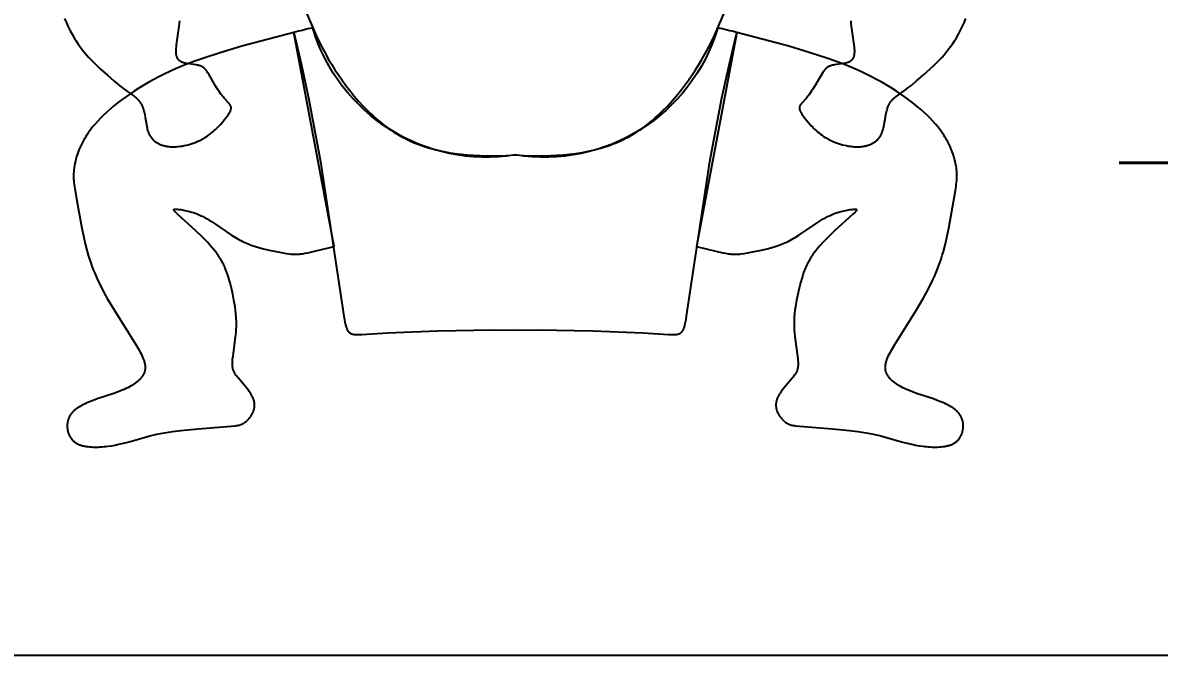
# Model space of a CAD drawing. Extents: x -38 to 99, y -101 to 35.
# Drawn here: x 48.32 to 54.05, y -101 to -97.81 of the extents above; entities that cross this region are included whole.
import ezdxf

# ---------------------------------------------------------------- set-up
doc = ezdxf.new("R2010")
doc.units = 0
doc.layers.add('DEFAULT', color=7, linetype='CONTINUOUS')
doc.layers.add('MASK', color=7, linetype='CONTINUOUS')
doc.styles.add('MTXPL_CONSOLAS', font='txt.shx', dxfattribs={"height": 0.2})

msp = doc.modelspace()

# ---------------------------------------------------------------- linework, layer by layer
at = {"layer": 'DEFAULT'}
msp.add_lwpolyline([(94, -97), (94, -100, 0.414214), (95, -101), (98, -101, 0.414214), (99, -100), (99, -62.5743, 0.414214), (98, -61.5743), (45.3, -61.5743, 0.414214), (44.3, -62.5743), (44.3, -66, 0.414214), (45.3, -67), (50, -67, -0.414214), (51, -68), (51, -73, -0.414214), (50, -74), (45.3, -74, 0.414214), (44.3, -75), (44.3, -100, 0.414214), (45.3, -101), (74, -101, 0.414214), (75, -100), (75, -97, -0.414214), (76, -96), (93, -96, -0.414214)], format="xyb", close=True, dxfattribs=at)
at = {"layer": 'MASK'}
for points in [[(49.678, -97.5904), (49.7972, -97.8691), (49.8162, -97.9083), (49.8372, -97.9486), (49.8606, -97.9903), (49.8761, -98.0163), (49.8926, -98.0427), (49.9101, -98.0693), (49.9286, -98.096), (49.948, -98.1227), (49.9684, -98.1492), (49.9896, -98.1755), (50.0118, -98.2013), (50.0348, -98.2265), (50.0586, -98.251), (50.0709, -98.2629), (50.0833, -98.2746), (50.096, -98.2861), (50.1088, -98.2973), (50.1219, -98.3082), (50.1351, -98.3188), (50.1486, -98.3291), (50.1622, -98.3391), (50.176, -98.3487), (50.19, -98.3579), (50.2042, -98.3668), (50.2186, -98.3753), (50.2332, -98.3833), (50.2479, -98.3909), (50.2628, -98.3982), (50.2778, -98.405), (50.2929, -98.4114), (50.3082, -98.4175), (50.3236, -98.4232), (50.3391, -98.4286), (50.3547, -98.4336), (50.3704, -98.4383), (50.3861, -98.4427), (50.4019, -98.4468), (50.4178, -98.4505), (50.4337, -98.454), (50.4655, -98.4601), (50.4974, -98.4651), (50.5292, -98.4691), (50.5609, -98.4722), (50.5923, -98.4745), (50.6234, -98.4761), (50.6541, -98.477), (50.7139, -98.4771), (50.7588, -98.4758), (50.7807, -98.4747), (50.8025, -98.4731), (50.8242, -98.4747), (50.8462, -98.4758), (50.8911, -98.4771), (50.9508, -98.477), (50.9815, -98.4761), (51.0126, -98.4745), (51.044, -98.4722), (51.0757, -98.4691), (51.1075, -98.4651), (51.1394, -98.4601), (51.1712, -98.454), (51.1871, -98.4505), (51.203, -98.4468), (51.2188, -98.4427), (51.2345, -98.4383), (51.2502, -98.4336), (51.2658, -98.4286), (51.2813, -98.4232), (51.2967, -98.4175), (51.312, -98.4114), (51.3272, -98.405), (51.3422, -98.3982), (51.3571, -98.3909), (51.3718, -98.3833), (51.3863, -98.3753), (51.4007, -98.3668), (51.4149, -98.3579), (51.4289, -98.3487), (51.4427, -98.3391), (51.4564, -98.3291), (51.4698, -98.3188), (51.4831, -98.3082), (51.4961, -98.2973), (51.509, -98.2861), (51.5216, -98.2746), (51.5341, -98.2629), (51.5463, -98.251), (51.5702, -98.2265), (51.5932, -98.2013), (51.6153, -98.1755), (51.6366, -98.1492), (51.6569, -98.1227), (51.6763, -98.096), (51.6948, -98.0693), (51.7123, -98.0427), (51.7288, -98.0163), (51.7444, -97.9903), (51.7678, -97.9486), (51.7888, -97.9083), (51.8077, -97.8691), (51.9269, -97.5904)], [(48.5281, -97.7841), (48.5372, -97.8056), (48.5466, -97.8261), (48.5562, -97.8455), (48.566, -97.8638), (48.5759, -97.8811), (48.586, -97.8975), (48.5963, -97.913), (48.6066, -97.9276), (48.6169, -97.9414), (48.6273, -97.9545), (48.6377, -97.9669), (48.6481, -97.9786), (48.6584, -97.9897), (48.6686, -98.0003), (48.6887, -98.02), (48.7081, -98.0381), (48.7442, -98.0708), (48.7769, -98.0991), (48.8066, -98.1233), (48.8204, -98.134), (48.8335, -98.1438), (48.8689, -98.169), (48.8792, -98.1768), (48.884, -98.1807), (48.8887, -98.1846), (48.8909, -98.1866), (48.8931, -98.1886), (48.8952, -98.1907), (48.8973, -98.1927), (48.8993, -98.1948), (48.9012, -98.197), (48.9031, -98.1992), (48.9049, -98.2014), (48.9067, -98.2037), (48.9084, -98.206), (48.91, -98.2083), (48.9116, -98.2108), (48.9131, -98.2133), (48.9146, -98.2158), (48.9159, -98.2184), (48.9173, -98.2211), (48.9185, -98.2238), (48.9197, -98.2266), (48.9209, -98.2294), (48.922, -98.2322), (48.9231, -98.2351), (48.9241, -98.238), (48.926, -98.244), (48.9277, -98.2501), (48.9293, -98.2562), (48.9307, -98.2625), (48.932, -98.2688), (48.9344, -98.2815), (48.9405, -98.3188), (48.9427, -98.3305), (48.9439, -98.3362), (48.9452, -98.3418), (48.9467, -98.3473), (48.9483, -98.3527), (48.9492, -98.3553), (48.9501, -98.3579), (48.951, -98.3605), (48.9521, -98.3631), (48.9531, -98.3656), (48.9543, -98.3681), (48.9555, -98.3706), (48.9567, -98.373), (48.958, -98.3754), (48.9594, -98.3778), (48.9609, -98.3801), (48.9624, -98.3824), (48.964, -98.3847), (48.9657, -98.3869), (48.9675, -98.3891), (48.9694, -98.3913), (48.9713, -98.3935), (48.9734, -98.3956), (48.9755, -98.3976), (48.9777, -98.3996), (48.98, -98.4016), (48.9824, -98.4036), (48.9849, -98.4054), (48.9874, -98.4073), (48.9901, -98.4091), (48.9928, -98.4108), (48.9956, -98.4125), (48.9985, -98.4141), (49.0015, -98.4157), (49.0045, -98.4172), (49.0077, -98.4187), (49.0109, -98.42), (49.0142, -98.4214), (49.0176, -98.4226), (49.0211, -98.4238), (49.0246, -98.4249), (49.0282, -98.426), (49.0319, -98.4269), (49.0357, -98.4278), (49.0396, -98.4286), (49.0435, -98.4293), (49.0475, -98.43), (49.0516, -98.4306), (49.0557, -98.431), (49.06, -98.4314), (49.0643, -98.4317), (49.0687, -98.4319), (49.0731, -98.432), (49.0776, -98.432), (49.0822, -98.432), (49.0869, -98.4318), (49.0916, -98.4315), (49.0964, -98.4312), (49.1012, -98.4307), (49.111, -98.4295), (49.1209, -98.428), (49.1309, -98.4261), (49.141, -98.4239), (49.1512, -98.4214), (49.1613, -98.4185), (49.1713, -98.4153), (49.1813, -98.4118), (49.1912, -98.408), (49.2009, -98.4039), (49.2104, -98.3996), (49.2197, -98.3949), (49.2242, -98.3925), (49.2287, -98.39), (49.2331, -98.3875), (49.2374, -98.3848), (49.2458, -98.3794), (49.2539, -98.3738), (49.2617, -98.368), (49.2693, -98.3621), (49.2765, -98.3561), (49.2834, -98.35), (49.2901, -98.3438), (49.2965, -98.3376), (49.3026, -98.3314), (49.3084, -98.3253), (49.314, -98.3192), (49.3244, -98.3074), (49.3337, -98.2961), (49.3421, -98.2857), (49.3494, -98.2761), (49.3527, -98.2716), (49.3556, -98.2672), (49.3583, -98.2631), (49.3595, -98.261), (49.3607, -98.259), (49.3617, -98.2571), (49.3627, -98.2552), (49.3636, -98.2533), (49.3645, -98.2515), (49.3652, -98.2496), (49.3659, -98.2479), (49.3662, -98.247), (49.3665, -98.2461), (49.3667, -98.2453), (49.367, -98.2444), (49.3672, -98.2436), (49.3674, -98.2427), (49.3676, -98.2419), (49.3677, -98.2411), (49.3679, -98.2403), (49.368, -98.2395), (49.3681, -98.2387), (49.3681, -98.2379), (49.3682, -98.2371), (49.3682, -98.2363), (49.3682, -98.2356), (49.3682, -98.2348), (49.3682, -98.234), (49.3681, -98.2333), (49.368, -98.2325), (49.3679, -98.2318), (49.3678, -98.2311), (49.3676, -98.2303), (49.3674, -98.2296), (49.3672, -98.2289), (49.367, -98.2282), (49.3667, -98.2274), (49.3665, -98.2267), (49.3662, -98.226), (49.3659, -98.2253), (49.3656, -98.2246), (49.3652, -98.2239), (49.3648, -98.2232), (49.3644, -98.2225), (49.364, -98.2218), (49.3636, -98.2211), (49.3632, -98.2204), (49.3622, -98.219), (49.3612, -98.2176), (49.3601, -98.2161), (49.3589, -98.2147), (49.3564, -98.2117), (49.3332, -98.1863), (49.3292, -98.1816), (49.3252, -98.1766), (49.3211, -98.1713), (49.317, -98.1656), (49.3085, -98.1535), (49.3, -98.1405), (49.2917, -98.1272), (49.2555, -98.0658), (49.2499, -98.0565), (49.2472, -98.0524), (49.2445, -98.0485), (49.2431, -98.0466), (49.2418, -98.0448), (49.2404, -98.0431), (49.239, -98.0415), (49.2377, -98.0399), (49.2362, -98.0384), (49.2348, -98.0369), (49.2333, -98.0355), (49.2318, -98.0342), (49.231, -98.0335), (49.2302, -98.0329), (49.2295, -98.0323), (49.2286, -98.0317), (49.2278, -98.0311), (49.227, -98.0305), (49.2262, -98.0299), (49.2253, -98.0294), (49.2244, -98.0288), (49.2236, -98.0283), (49.2227, -98.0278), (49.2217, -98.0273), (49.2208, -98.0268), (49.2199, -98.0264), (49.2189, -98.0259), (49.2179, -98.0254), (49.2159, -98.0246), (49.2138, -98.0238), (49.2116, -98.023), (49.2094, -98.0223), (49.207, -98.0216), (49.2046, -98.021), (49.2022, -98.0204), (49.197, -98.0193), (49.1916, -98.0183), (49.1804, -98.0166), (49.1571, -98.0135), (49.1457, -98.0117), (49.1402, -98.0106), (49.1349, -98.0094), (49.1323, -98.0088), (49.1298, -98.0081), (49.1274, -98.0074), (49.125, -98.0066), (49.1227, -98.0058), (49.1205, -98.0049), (49.1194, -98.0044), (49.1183, -98.004), (49.1173, -98.0035), (49.1162, -98.003), (49.1152, -98.0024), (49.1143, -98.0019), (49.1133, -98.0013), (49.1123, -98.0008), (49.1114, -98.0002), (49.1105, -97.9996), (49.1096, -97.9989), (49.1088, -97.9983), (49.1079, -97.9976), (49.1071, -97.9969), (49.1063, -97.9962), (49.1055, -97.9955), (49.1047, -97.9947), (49.104, -97.994), (49.1033, -97.9932), (49.1026, -97.9923), (49.1019, -97.9915), (49.1012, -97.9906), (49.1006, -97.9897), (49.0999, -97.9888), (49.0993, -97.9879), (49.0988, -97.9869), (49.0982, -97.9859), (49.0977, -97.9849), (49.0971, -97.9838), (49.0966, -97.9827), (49.0962, -97.9816), (49.0957, -97.9805), (49.0953, -97.9793), (49.0948, -97.9781), (49.0944, -97.9769), (49.0941, -97.9756), (49.0937, -97.9743), (49.0934, -97.973), (49.0931, -97.9717), (49.0928, -97.9703), (49.0925, -97.9689), (49.0923, -97.9674), (49.0918, -97.9644), (49.0915, -97.9613), (49.0912, -97.958), (49.0911, -97.9545), (49.091, -97.951), (49.091, -97.9472), (49.0911, -97.9433), (49.0912, -97.9393), (49.0915, -97.935), (49.0923, -97.9261), (49.0934, -97.9165), (49.1067, -97.8227), (49.1082, -97.8095), (49.1094, -97.7962)], [(52.4955, -97.7962), (52.4968, -97.8095), (52.4982, -97.8227), (52.5116, -97.9165), (52.5127, -97.9261), (52.5134, -97.935), (52.5137, -97.9393), (52.5139, -97.9433), (52.514, -97.9472), (52.514, -97.951), (52.5139, -97.9545), (52.5137, -97.958), (52.5134, -97.9613), (52.5131, -97.9644), (52.5127, -97.9674), (52.5124, -97.9689), (52.5122, -97.9703), (52.5119, -97.9717), (52.5116, -97.973), (52.5112, -97.9743), (52.5109, -97.9756), (52.5105, -97.9769), (52.5101, -97.9781), (52.5097, -97.9793), (52.5092, -97.9805), (52.5088, -97.9816), (52.5083, -97.9827), (52.5078, -97.9838), (52.5073, -97.9849), (52.5067, -97.9859), (52.5062, -97.9869), (52.5056, -97.9879), (52.505, -97.9888), (52.5044, -97.9897), (52.5037, -97.9906), (52.5031, -97.9915), (52.5024, -97.9923), (52.5017, -97.9932), (52.5009, -97.994), (52.5002, -97.9947), (52.4994, -97.9955), (52.4987, -97.9962), (52.4978, -97.9969), (52.497, -97.9976), (52.4962, -97.9983), (52.4953, -97.9989), (52.4944, -97.9996), (52.4935, -98.0002), (52.4926, -98.0008), (52.4916, -98.0013), (52.4907, -98.0019), (52.4897, -98.0024), (52.4887, -98.003), (52.4877, -98.0035), (52.4866, -98.004), (52.4856, -98.0044), (52.4845, -98.0049), (52.4823, -98.0058), (52.48, -98.0066), (52.4776, -98.0074), (52.4751, -98.0081), (52.4726, -98.0088), (52.47, -98.0094), (52.4647, -98.0106), (52.4592, -98.0117), (52.4478, -98.0135), (52.4245, -98.0166), (52.4133, -98.0183), (52.4079, -98.0193), (52.4028, -98.0204), (52.4003, -98.021), (52.3979, -98.0216), (52.3956, -98.0223), (52.3933, -98.023), (52.3911, -98.0238), (52.389, -98.0246), (52.387, -98.0254), (52.386, -98.0259), (52.3851, -98.0264), (52.3841, -98.0268), (52.3832, -98.0273), (52.3823, -98.0278), (52.3814, -98.0283), (52.3805, -98.0288), (52.3796, -98.0294), (52.3788, -98.0299), (52.3779, -98.0305), (52.3771, -98.0311), (52.3763, -98.0317), (52.3755, -98.0323), (52.3747, -98.0329), (52.3739, -98.0335), (52.3731, -98.0342), (52.3716, -98.0355), (52.3701, -98.0369), (52.3687, -98.0384), (52.3673, -98.0399), (52.3659, -98.0415), (52.3645, -98.0431), (52.3632, -98.0448), (52.3618, -98.0466), (52.3605, -98.0485), (52.3578, -98.0524), (52.3551, -98.0565), (52.3495, -98.0658), (52.3133, -98.1272), (52.3049, -98.1405), (52.2964, -98.1535), (52.288, -98.1656), (52.2838, -98.1713), (52.2797, -98.1766), (52.2757, -98.1816), (52.2718, -98.1863), (52.2485, -98.2117), (52.246, -98.2147), (52.2448, -98.2161), (52.2437, -98.2176), (52.2427, -98.219), (52.2418, -98.2204), (52.2413, -98.2211), (52.2409, -98.2218), (52.2405, -98.2225), (52.2401, -98.2232), (52.2397, -98.2239), (52.2394, -98.2246), (52.2391, -98.2253), (52.2387, -98.226), (52.2385, -98.2267), (52.2382, -98.2274), (52.2379, -98.2282), (52.2377, -98.2289), (52.2375, -98.2296), (52.2373, -98.2303), (52.2372, -98.2311), (52.237, -98.2318), (52.2369, -98.2325), (52.2368, -98.2333), (52.2368, -98.234), (52.2367, -98.2348), (52.2367, -98.2356), (52.2367, -98.2363), (52.2367, -98.2371), (52.2368, -98.2379), (52.2369, -98.2387), (52.237, -98.2395), (52.2371, -98.2403), (52.2372, -98.2411), (52.2374, -98.2419), (52.2375, -98.2427), (52.2377, -98.2436), (52.238, -98.2444), (52.2382, -98.2453), (52.2385, -98.2461), (52.2387, -98.247), (52.239, -98.2479), (52.2397, -98.2496), (52.2405, -98.2515), (52.2413, -98.2533), (52.2422, -98.2552), (52.2432, -98.2571), (52.2443, -98.259), (52.2454, -98.261), (52.2466, -98.2631), (52.2493, -98.2672), (52.2523, -98.2716), (52.2555, -98.2761), (52.2628, -98.2857), (52.2712, -98.2961), (52.2805, -98.3074), (52.2909, -98.3192), (52.2965, -98.3253), (52.3023, -98.3314), (52.3085, -98.3376), (52.3148, -98.3438), (52.3215, -98.35), (52.3285, -98.3561), (52.3357, -98.3621), (52.3432, -98.368), (52.351, -98.3738), (52.3591, -98.3794), (52.3675, -98.3848), (52.3718, -98.3875), (52.3762, -98.39), (52.3807, -98.3925), (52.3852, -98.3949), (52.3945, -98.3996), (52.404, -98.4039), (52.4137, -98.408), (52.4236, -98.4118), (52.4336, -98.4153), (52.4437, -98.4185), (52.4538, -98.4214), (52.4639, -98.4239), (52.474, -98.4261), (52.484, -98.428), (52.4939, -98.4295), (52.5037, -98.4307), (52.5085, -98.4312), (52.5133, -98.4315), (52.518, -98.4318), (52.5227, -98.432), (52.5273, -98.432), (52.5318, -98.432), (52.5363, -98.4319), (52.5407, -98.4317), (52.545, -98.4314), (52.5492, -98.431), (52.5534, -98.4306), (52.5574, -98.43), (52.5615, -98.4293), (52.5654, -98.4286), (52.5692, -98.4278), (52.573, -98.4269), (52.5767, -98.426), (52.5803, -98.4249), (52.5839, -98.4238), (52.5873, -98.4226), (52.5907, -98.4214), (52.594, -98.42), (52.5972, -98.4187), (52.6004, -98.4172), (52.6034, -98.4157), (52.6064, -98.4141), (52.6093, -98.4125), (52.6121, -98.4108), (52.6149, -98.4091), (52.6175, -98.4073), (52.6201, -98.4054), (52.6225, -98.4036), (52.6249, -98.4016), (52.6272, -98.3996), (52.6294, -98.3976), (52.6316, -98.3956), (52.6336, -98.3935), (52.6355, -98.3913), (52.6374, -98.3891), (52.6392, -98.3869), (52.6409, -98.3847), (52.6425, -98.3824), (52.644, -98.3801), (52.6455, -98.3778), (52.6469, -98.3754), (52.6482, -98.373), (52.6495, -98.3706), (52.6507, -98.3681), (52.6518, -98.3656), (52.6529, -98.3631), (52.6539, -98.3605), (52.6549, -98.3579), (52.6558, -98.3553), (52.6566, -98.3527), (52.6582, -98.3473), (52.6597, -98.3418), (52.661, -98.3362), (52.6622, -98.3305), (52.6644, -98.3188), (52.6705, -98.2815), (52.6729, -98.2688), (52.6742, -98.2625), (52.6757, -98.2562), (52.6773, -98.2501), (52.679, -98.244), (52.6809, -98.238), (52.6819, -98.2351), (52.6829, -98.2322), (52.684, -98.2294), (52.6852, -98.2266), (52.6864, -98.2238), (52.6877, -98.2211), (52.689, -98.2184), (52.6904, -98.2158), (52.6918, -98.2133), (52.6933, -98.2108), (52.6949, -98.2083), (52.6965, -98.206), (52.6982, -98.2037), (52.7, -98.2014), (52.7018, -98.1992), (52.7037, -98.197), (52.7056, -98.1948), (52.7077, -98.1927), (52.7097, -98.1907), (52.7118, -98.1886), (52.714, -98.1866), (52.7163, -98.1846), (52.7209, -98.1807), (52.7257, -98.1768), (52.7361, -98.169), (52.7714, -98.1438), (52.7846, -98.134), (52.7983, -98.1233), (52.828, -98.0991), (52.8607, -98.0708), (52.8968, -98.0381), (52.9162, -98.02), (52.9363, -98.0003), (52.9465, -97.9897), (52.9568, -97.9786), (52.9672, -97.9669), (52.9776, -97.9545), (52.988, -97.9414), (52.9984, -97.9276), (53.0087, -97.913), (53.0189, -97.8975), (53.029, -97.8811), (53.039, -97.8638), (53.0488, -97.8455), (53.0583, -97.8261), (53.0677, -97.8056), (53.0768, -97.7841)]]:
    msp.add_lwpolyline(points, dxfattribs=at)
for points in [[(49.6842, -97.8546), (49.4221, -97.9242), (49.3184, -97.9551), (49.2298, -97.9842), (49.1904, -97.9981), (49.1539, -98.0118), (49.12, -98.0253), (49.0883, -98.0386), (49.0587, -98.0518), (49.0308, -98.065), (49.0043, -98.0782), (48.9788, -98.0916), (48.9525, -98.106), (48.927, -98.1207), (48.9025, -98.1355), (48.8789, -98.1504), (48.8563, -98.1654), (48.8346, -98.1805), (48.8139, -98.1957), (48.794, -98.2109), (48.7752, -98.2262), (48.7572, -98.2414), (48.7402, -98.2566), (48.7242, -98.2718), (48.7091, -98.2869), (48.6949, -98.302), (48.6817, -98.3169), (48.6694, -98.3318), (48.658, -98.3465), (48.6476, -98.361), (48.6427, -98.3682), (48.638, -98.3754), (48.6335, -98.3825), (48.6293, -98.3896), (48.6252, -98.3966), (48.6213, -98.4035), (48.6176, -98.4104), (48.6141, -98.4173), (48.6108, -98.424), (48.6077, -98.4307), (48.6019, -98.4439), (48.5968, -98.4569), (48.5923, -98.4695), (48.5883, -98.4818), (48.5849, -98.4937), (48.5821, -98.5053), (48.5796, -98.5165), (48.5777, -98.5273), (48.5761, -98.5377), (48.5749, -98.5476), (48.574, -98.5572), (48.5734, -98.5665), (48.5732, -98.5757), (48.5733, -98.5848), (48.5736, -98.5939), (48.5742, -98.603), (48.5751, -98.6124), (48.5762, -98.622), (48.5776, -98.632), (48.5896, -98.7041), (48.6143, -98.8429), (48.6225, -98.882), (48.6316, -98.9215), (48.6419, -98.9607), (48.6474, -98.98), (48.6533, -98.9989), (48.6595, -99.0174), (48.666, -99.0355), (48.6728, -99.0531), (48.6798, -99.0704), (48.6871, -99.0874), (48.6946, -99.104), (48.7102, -99.1362), (48.7264, -99.1673), (48.7431, -99.1974), (48.7774, -99.2549), (48.887, -99.4297), (48.8988, -99.4499), (48.9091, -99.4686), (48.9137, -99.4774), (48.9178, -99.4859), (48.9215, -99.4941), (48.9232, -99.4981), (48.9248, -99.502), (48.9262, -99.5059), (48.9276, -99.5096), (48.9288, -99.5134), (48.9299, -99.517), (48.9309, -99.5206), (48.9318, -99.5242), (48.9326, -99.5277), (48.9332, -99.5311), (48.9338, -99.5345), (48.934, -99.5362), (48.9342, -99.5379), (48.9343, -99.5395), (48.9344, -99.5412), (48.9345, -99.5428), (48.9346, -99.5444), (48.9346, -99.546), (48.9346, -99.5477), (48.9345, -99.5493), (48.9345, -99.5508), (48.9344, -99.5524), (48.9342, -99.554), (48.9341, -99.5556), (48.9339, -99.5571), (48.9336, -99.5587), (48.9333, -99.5602), (48.933, -99.5618), (48.9327, -99.5633), (48.9323, -99.5648), (48.9319, -99.5664), (48.9315, -99.5679), (48.931, -99.5694), (48.9305, -99.5709), (48.93, -99.5724), (48.9294, -99.5739), (48.9288, -99.5754), (48.9281, -99.5769), (48.9274, -99.5783), (48.9267, -99.5798), (48.926, -99.5813), (48.9252, -99.5827), (48.9244, -99.5842), (48.9235, -99.5857), (48.9227, -99.5871), (48.9218, -99.5886), (48.9208, -99.59), (48.9188, -99.5928), (48.9167, -99.5957), (48.9145, -99.5985), (48.9121, -99.6013), (48.9097, -99.604), (48.9071, -99.6068), (48.9044, -99.6095), (48.9015, -99.6122), (48.8986, -99.6148), (48.8955, -99.6175), (48.8924, -99.6201), (48.8891, -99.6227), (48.8857, -99.6252), (48.8822, -99.6277), (48.8786, -99.6302), (48.8749, -99.6327), (48.8711, -99.6351), (48.8632, -99.6399), (48.8549, -99.6445), (48.8462, -99.649), (48.8371, -99.6534), (48.8277, -99.6577), (48.818, -99.6618), (48.7978, -99.6697), (48.7769, -99.6772), (48.6921, -99.7054), (48.6723, -99.7125), (48.6538, -99.7197), (48.6449, -99.7234), (48.6365, -99.7272), (48.6283, -99.731), (48.6205, -99.735), (48.613, -99.7389), (48.6059, -99.743), (48.5991, -99.7472), (48.5958, -99.7493), (48.5927, -99.7515), (48.5896, -99.7536), (48.5866, -99.7558), (48.5837, -99.7581), (48.5809, -99.7603), (48.5782, -99.7626), (48.5756, -99.7649), (48.5731, -99.7673), (48.5707, -99.7696), (48.5684, -99.772), (48.5662, -99.7745), (48.5641, -99.777), (48.562, -99.7795), (48.5601, -99.782), (48.5583, -99.7846), (48.5566, -99.7872), (48.555, -99.7898), (48.5534, -99.7925), (48.552, -99.7952), (48.5507, -99.7979), (48.5494, -99.8006), (48.5482, -99.8034), (48.5472, -99.8061), (48.5462, -99.8089), (48.5453, -99.8118), (48.5445, -99.8146), (48.5438, -99.8174), (48.5431, -99.8203), (48.5426, -99.8231), (48.5421, -99.826), (48.5417, -99.8289), (48.5414, -99.8317), (48.5412, -99.8346), (48.5411, -99.8375), (48.541, -99.8404), (48.541, -99.8432), (48.5411, -99.8461), (48.5412, -99.849), (48.5415, -99.8518), (48.5418, -99.8547), (48.5421, -99.8575), (48.5426, -99.8604), (48.5431, -99.8632), (48.5437, -99.866), (48.5443, -99.8687), (48.545, -99.8715), (48.5458, -99.8742), (48.5467, -99.877), (48.5476, -99.8797), (48.5486, -99.8823), (48.5496, -99.885), (48.5507, -99.8876), (48.5519, -99.8901), (48.5532, -99.8927), (48.5546, -99.8952), (48.556, -99.8976), (48.5575, -99.9001), (48.5591, -99.9025), (48.5608, -99.9048), (48.5625, -99.9071), (48.5643, -99.9094), (48.5663, -99.9116), (48.5683, -99.9137), (48.5704, -99.9158), (48.5725, -99.9179), (48.5748, -99.9199), (48.5772, -99.9218), (48.5796, -99.9237), (48.5822, -99.9255), (48.5848, -99.9273), (48.5876, -99.929), (48.5904, -99.9306), (48.5933, -99.9322), (48.5963, -99.9336), (48.5995, -99.9351), (48.6027, -99.9364), (48.606, -99.9377), (48.6095, -99.9389), (48.613, -99.94), (48.6166, -99.941), (48.6204, -99.942), (48.6242, -99.9429), (48.6281, -99.9437), (48.632, -99.9445), (48.6361, -99.9452), (48.6402, -99.9458), (48.6444, -99.9463), (48.653, -99.9473), (48.6618, -99.9479), (48.6708, -99.9483), (48.6799, -99.9485), (48.6892, -99.9485), (48.6986, -99.9483), (48.7081, -99.9478), (48.7175, -99.9472), (48.727, -99.9464), (48.7365, -99.9454), (48.7459, -99.9442), (48.7644, -99.9415), (48.7826, -99.9382), (48.8005, -99.9344), (48.8183, -99.9303), (48.8531, -99.9212), (48.9574, -99.8922), (48.9938, -99.8835), (49.0127, -99.8796), (49.0321, -99.876), (49.0521, -99.8727), (49.0726, -99.8698), (49.1148, -99.8646), (49.2015, -99.8563), (49.3883, -99.8406), (49.393, -99.84), (49.3975, -99.8394), (49.4018, -99.8387), (49.4039, -99.8384), (49.406, -99.8379), (49.408, -99.8375), (49.4099, -99.837), (49.4119, -99.8364), (49.4138, -99.8358), (49.4157, -99.8352), (49.4176, -99.8345), (49.4194, -99.8338), (49.4213, -99.833), (49.4231, -99.8322), (49.425, -99.8313), (49.4268, -99.8304), (49.4286, -99.8294), (49.4305, -99.8283), (49.4323, -99.8271), (49.4342, -99.8259), (49.4361, -99.8247), (49.4379, -99.8233), (49.4398, -99.822), (49.4416, -99.8205), (49.4435, -99.819), (49.4453, -99.8175), (49.4471, -99.8159), (49.4489, -99.8142), (49.4507, -99.8125), (49.4525, -99.8108), (49.4543, -99.809), (49.456, -99.8072), (49.4577, -99.8053), (49.4594, -99.8034), (49.461, -99.8014), (49.4626, -99.7995), (49.4642, -99.7974), (49.4658, -99.7954), (49.4673, -99.7933), (49.4688, -99.7912), (49.4702, -99.789), (49.4716, -99.7868), (49.4729, -99.7846), (49.4742, -99.7824), (49.4754, -99.7801), (49.4766, -99.7779), (49.4778, -99.7756), (49.4788, -99.7733), (49.4799, -99.7709), (49.4808, -99.7686), (49.4817, -99.7662), (49.4825, -99.7638), (49.4833, -99.7614), (49.484, -99.759), (49.4846, -99.7566), (49.4852, -99.7542), (49.4856, -99.7517), (49.486, -99.7492), (49.4864, -99.7467), (49.4866, -99.7442), (49.4868, -99.7416), (49.4869, -99.7391), (49.4869, -99.7365), (49.4869, -99.7339), (49.4867, -99.7313), (49.4865, -99.7286), (49.4862, -99.726), (49.4858, -99.7233), (49.4853, -99.7206), (49.4847, -99.7179), (49.4841, -99.7151), (49.4833, -99.7123), (49.4824, -99.7095), (49.4815, -99.7067), (49.4804, -99.7039), (49.4793, -99.701), (49.478, -99.6981), (49.4767, -99.6952), (49.4752, -99.6922), (49.4736, -99.6892), (49.472, -99.6862), (49.4702, -99.6832), (49.4683, -99.6802), (49.4643, -99.674), (49.4599, -99.6677), (49.4553, -99.6615), (49.4454, -99.6488), (49.4048, -99.6005), (49.4005, -99.595), (49.3965, -99.5897), (49.3928, -99.5847), (49.3912, -99.5822), (49.3896, -99.5798), (49.3881, -99.5774), (49.3867, -99.575), (49.3854, -99.5726), (49.3842, -99.5703), (49.383, -99.568), (49.3819, -99.5656), (49.381, -99.5633), (49.3801, -99.561), (49.3792, -99.5586), (49.3785, -99.5563), (49.3778, -99.5539), (49.3772, -99.5515), (49.3767, -99.549), (49.3762, -99.5465), (49.3758, -99.544), (49.3755, -99.5414), (49.3752, -99.5388), (49.375, -99.5361), (49.3749, -99.5333), (49.3748, -99.5305), (49.3748, -99.5275), (49.3748, -99.5245), (49.375, -99.5182), (49.3755, -99.5115), (49.3761, -99.5044), (49.3779, -99.4887), (49.3911, -99.3919), (49.3931, -99.3712), (49.3939, -99.3609), (49.3945, -99.3508), (49.3949, -99.3407), (49.3951, -99.3309), (49.3951, -99.3212), (49.3949, -99.3116), (49.3945, -99.3022), (49.394, -99.2929), (49.3925, -99.2747), (49.3906, -99.257), (49.3882, -99.2399), (49.3827, -99.207), (49.3765, -99.1758), (49.3699, -99.1463), (49.3627, -99.1184), (49.3551, -99.0921), (49.3511, -99.0795), (49.3469, -99.0671), (49.3424, -99.055), (49.3375, -99.043), (49.3349, -99.0371), (49.3321, -99.0311), (49.3292, -99.0251), (49.3262, -99.0192), (49.323, -99.0132), (49.3197, -99.0071), (49.3162, -99.0011), (49.3124, -98.9949), (49.3085, -98.9887), (49.3044, -98.9825), (49.3001, -98.9762), (49.2955, -98.9698), (49.2857, -98.9568), (49.275, -98.9434), (49.2633, -98.9297), (49.2506, -98.9155), (49.2368, -98.901), (49.2218, -98.8859), (49.1891, -98.8548), (49.0997, -98.7743), (49.0909, -98.7659), (49.0874, -98.7624), (49.0859, -98.7608), (49.0846, -98.7593), (49.0834, -98.7579), (49.0828, -98.7573), (49.0823, -98.7566), (49.0819, -98.756), (49.0814, -98.7554), (49.081, -98.7549), (49.0807, -98.7543), (49.0805, -98.7541), (49.0804, -98.7538), (49.0803, -98.7536), (49.0801, -98.7533), (49.08, -98.7531), (49.0799, -98.7529), (49.0798, -98.7526), (49.0797, -98.7524), (49.0796, -98.7522), (49.0795, -98.752), (49.0795, -98.7518), (49.0794, -98.7517), (49.0794, -98.7516), (49.0794, -98.7515), (49.0794, -98.7514), (49.0794, -98.7513), (49.0793, -98.7512), (49.0793, -98.7511), (49.0793, -98.751), (49.0793, -98.7509), (49.0793, -98.7508), (49.0793, -98.7507), (49.0793, -98.7506), (49.0793, -98.7505), (49.0793, -98.7504), (49.0793, -98.7504), (49.0793, -98.7503), (49.0793, -98.7502), (49.0793, -98.7501), (49.0793, -98.75), (49.0794, -98.7499), (49.0794, -98.7499), (49.0794, -98.7498), (49.0794, -98.7497), (49.0794, -98.7496), (49.0795, -98.7496), (49.0795, -98.7495), (49.0795, -98.7494), (49.0796, -98.7494), (49.0796, -98.7493), (49.0797, -98.7492), (49.0797, -98.7492), (49.0797, -98.7491), (49.0798, -98.749), (49.0798, -98.749), (49.0799, -98.7489), (49.0799, -98.7488), (49.08, -98.7488), (49.0801, -98.7487), (49.0801, -98.7487), (49.0802, -98.7486), (49.0803, -98.7486), (49.0803, -98.7485), (49.0804, -98.7484), (49.0805, -98.7484), (49.0805, -98.7483), (49.0806, -98.7483), (49.0807, -98.7482), (49.0808, -98.7482), (49.0809, -98.7481), (49.081, -98.7481), (49.081, -98.7481), (49.0811, -98.748), (49.0812, -98.748), (49.0813, -98.7479), (49.0815, -98.7478), (49.0817, -98.7478), (49.082, -98.7477), (49.0822, -98.7476), (49.0824, -98.7476), (49.0827, -98.7475), (49.0829, -98.7474), (49.0832, -98.7474), (49.0835, -98.7473), (49.0838, -98.7473), (49.0844, -98.7472), (49.085, -98.7471), (49.0857, -98.7471), (49.0864, -98.747), (49.0871, -98.747), (49.0879, -98.747), (49.0896, -98.747), (49.0914, -98.747), (49.0934, -98.7471), (49.0978, -98.7474), (49.1027, -98.7479), (49.1082, -98.7485), (49.1143, -98.7492), (49.1208, -98.7502), (49.1278, -98.7514), (49.1353, -98.7529), (49.1431, -98.7546), (49.1513, -98.7565), (49.1599, -98.7588), (49.1688, -98.7614), (49.178, -98.7643), (49.1874, -98.7676), (49.1971, -98.7713), (49.2069, -98.7754), (49.2169, -98.7799), (49.2271, -98.7848), (49.2374, -98.7902), (49.2477, -98.796), (49.2581, -98.8022), (49.2686, -98.8086), (49.2896, -98.8222), (49.371, -98.8778), (49.3899, -98.8899), (49.399, -98.8954), (49.4079, -98.9004), (49.4167, -98.9052), (49.4252, -98.9096), (49.4337, -98.9137), (49.442, -98.9175), (49.4503, -98.921), (49.4584, -98.9244), (49.4666, -98.9275), (49.4747, -98.9304), (49.491, -98.9357), (49.5075, -98.9405), (49.5245, -98.945), (49.5599, -98.9536), (49.5958, -98.9613), (49.6305, -98.9677), (49.6468, -98.9704), (49.662, -98.9726), (49.669, -98.9735), (49.6759, -98.9742), (49.6794, -98.9745), (49.683, -98.9747), (49.6867, -98.9748), (49.6904, -98.9749), (49.6943, -98.9749), (49.6984, -98.9748), (49.7027, -98.9746), (49.7073, -98.9742), (49.712, -98.9738), (49.7171, -98.9732), (49.7282, -98.9718), (49.7407, -98.9697), (49.755, -98.967), (49.7894, -98.9596), (49.8883, -98.9348)], [(51.7167, -98.9348), (51.8155, -98.9596), (51.8499, -98.967), (51.8642, -98.9697), (51.8768, -98.9718), (51.8878, -98.9732), (51.8929, -98.9738), (51.8977, -98.9742), (51.9022, -98.9746), (51.9065, -98.9748), (51.9106, -98.9749), (51.9145, -98.9749), (51.9183, -98.9748), (51.9219, -98.9747), (51.9255, -98.9745), (51.929, -98.9742), (51.9359, -98.9735), (51.9429, -98.9726), (51.9581, -98.9704), (51.9744, -98.9677), (52.0091, -98.9613), (52.0451, -98.9536), (52.0804, -98.945), (52.0974, -98.9405), (52.1139, -98.9357), (52.1302, -98.9304), (52.1384, -98.9275), (52.1465, -98.9244), (52.1547, -98.921), (52.1629, -98.9175), (52.1712, -98.9137), (52.1797, -98.9096), (52.1883, -98.9052), (52.197, -98.9004), (52.2059, -98.8954), (52.215, -98.8899), (52.2339, -98.8778), (52.3154, -98.8222), (52.3363, -98.8086), (52.3468, -98.8022), (52.3572, -98.796), (52.3676, -98.7902), (52.3778, -98.7848), (52.388, -98.7799), (52.398, -98.7754), (52.4079, -98.7713), (52.4175, -98.7676), (52.427, -98.7643), (52.4361, -98.7614), (52.445, -98.7588), (52.4536, -98.7565), (52.4618, -98.7546), (52.4697, -98.7529), (52.4771, -98.7514), (52.4841, -98.7502), (52.4906, -98.7492), (52.4967, -98.7485), (52.5022, -98.7479), (52.5072, -98.7474), (52.5116, -98.7471), (52.5135, -98.747), (52.5154, -98.747), (52.517, -98.747), (52.5178, -98.747), (52.5186, -98.747), (52.5193, -98.7471), (52.5199, -98.7471), (52.5206, -98.7472), (52.5212, -98.7473), (52.5215, -98.7473), (52.5217, -98.7474), (52.522, -98.7474), (52.5223, -98.7475), (52.5225, -98.7476), (52.5227, -98.7476), (52.523, -98.7477), (52.5232, -98.7478), (52.5234, -98.7478), (52.5236, -98.7479), (52.5237, -98.748), (52.5238, -98.748), (52.5239, -98.7481), (52.524, -98.7481), (52.5241, -98.7481), (52.5242, -98.7482), (52.5242, -98.7482), (52.5243, -98.7483), (52.5244, -98.7483), (52.5245, -98.7484), (52.5245, -98.7484), (52.5246, -98.7485), (52.5247, -98.7486), (52.5247, -98.7486), (52.5248, -98.7487), (52.5249, -98.7487), (52.5249, -98.7488), (52.525, -98.7488), (52.525, -98.7489), (52.5251, -98.749), (52.5251, -98.749), (52.5252, -98.7491), (52.5252, -98.7492), (52.5253, -98.7492), (52.5253, -98.7493), (52.5254, -98.7494), (52.5254, -98.7494), (52.5254, -98.7495), (52.5255, -98.7496), (52.5255, -98.7496), (52.5255, -98.7497), (52.5255, -98.7498), (52.5256, -98.7499), (52.5256, -98.7499), (52.5256, -98.75), (52.5256, -98.7501), (52.5256, -98.7502), (52.5256, -98.7503), (52.5256, -98.7504), (52.5256, -98.7504), (52.5256, -98.7505), (52.5256, -98.7506), (52.5256, -98.7507), (52.5256, -98.7508), (52.5256, -98.7509), (52.5256, -98.751), (52.5256, -98.7511), (52.5256, -98.7512), (52.5256, -98.7513), (52.5256, -98.7514), (52.5255, -98.7515), (52.5255, -98.7516), (52.5255, -98.7517), (52.5255, -98.7518), (52.5254, -98.752), (52.5253, -98.7522), (52.5252, -98.7524), (52.5251, -98.7526), (52.525, -98.7529), (52.5249, -98.7531), (52.5248, -98.7533), (52.5247, -98.7536), (52.5245, -98.7538), (52.5244, -98.7541), (52.5242, -98.7543), (52.5239, -98.7549), (52.5235, -98.7554), (52.5231, -98.756), (52.5226, -98.7566), (52.5221, -98.7573), (52.5216, -98.7579), (52.5204, -98.7593), (52.519, -98.7608), (52.5175, -98.7624), (52.514, -98.7659), (52.5052, -98.7743), (52.4158, -98.8548), (52.3831, -98.8859), (52.3682, -98.901), (52.3544, -98.9155), (52.3416, -98.9297), (52.3299, -98.9434), (52.3192, -98.9568), (52.3094, -98.9698), (52.3049, -98.9762), (52.3005, -98.9825), (52.2964, -98.9887), (52.2925, -98.9949), (52.2888, -99.0011), (52.2852, -99.0071), (52.2819, -99.0132), (52.2787, -99.0192), (52.2757, -99.0251), (52.2728, -99.0311), (52.2701, -99.0371), (52.2675, -99.043), (52.2626, -99.055), (52.2581, -99.0671), (52.2538, -99.0795), (52.2498, -99.0921), (52.2422, -99.1184), (52.2351, -99.1463), (52.2284, -99.1758), (52.2222, -99.207), (52.2167, -99.2399), (52.2144, -99.257), (52.2124, -99.2747), (52.2109, -99.2929), (52.2104, -99.3022), (52.2101, -99.3116), (52.2099, -99.3212), (52.2099, -99.3309), (52.21, -99.3407), (52.2104, -99.3508), (52.211, -99.3609), (52.2118, -99.3712), (52.2139, -99.3919), (52.227, -99.4887), (52.2288, -99.5044), (52.2295, -99.5115), (52.2299, -99.5182), (52.2301, -99.5245), (52.2302, -99.5275), (52.2302, -99.5305), (52.2301, -99.5333), (52.2299, -99.5361), (52.2297, -99.5388), (52.2295, -99.5414), (52.2291, -99.544), (52.2287, -99.5465), (52.2283, -99.549), (52.2277, -99.5515), (52.2271, -99.5539), (52.2265, -99.5563), (52.2257, -99.5586), (52.2249, -99.561), (52.224, -99.5633), (52.223, -99.5656), (52.2219, -99.568), (52.2208, -99.5703), (52.2196, -99.5726), (52.2182, -99.575), (52.2168, -99.5774), (52.2153, -99.5798), (52.2138, -99.5822), (52.2121, -99.5847), (52.2085, -99.5897), (52.2045, -99.595), (52.2001, -99.6005), (52.1596, -99.6488), (52.1497, -99.6615), (52.145, -99.6677), (52.1406, -99.674), (52.1366, -99.6802), (52.1347, -99.6832), (52.133, -99.6862), (52.1313, -99.6892), (52.1297, -99.6922), (52.1283, -99.6952), (52.1269, -99.6981), (52.1257, -99.701), (52.1245, -99.7039), (52.1235, -99.7067), (52.1225, -99.7095), (52.1216, -99.7123), (52.1209, -99.7151), (52.1202, -99.7179), (52.1196, -99.7206), (52.1191, -99.7233), (52.1187, -99.726), (52.1184, -99.7286), (52.1182, -99.7313), (52.118, -99.7339), (52.118, -99.7365), (52.118, -99.7391), (52.1181, -99.7416), (52.1183, -99.7442), (52.1186, -99.7467), (52.1189, -99.7492), (52.1193, -99.7517), (52.1198, -99.7542), (52.1203, -99.7566), (52.121, -99.759), (52.1217, -99.7614), (52.1224, -99.7638), (52.1232, -99.7662), (52.1241, -99.7686), (52.1251, -99.7709), (52.1261, -99.7733), (52.1272, -99.7756), (52.1283, -99.7779), (52.1295, -99.7801), (52.1307, -99.7824), (52.132, -99.7846), (52.1334, -99.7868), (52.1347, -99.789), (52.1362, -99.7912), (52.1376, -99.7933), (52.1392, -99.7954), (52.1407, -99.7974), (52.1423, -99.7995), (52.1439, -99.8014), (52.1456, -99.8034), (52.1472, -99.8053), (52.1489, -99.8072), (52.1507, -99.809), (52.1524, -99.8108), (52.1542, -99.8125), (52.156, -99.8142), (52.1578, -99.8159), (52.1596, -99.8175), (52.1615, -99.819), (52.1633, -99.8205), (52.1652, -99.822), (52.167, -99.8233), (52.1689, -99.8247), (52.1707, -99.8259), (52.1726, -99.8271), (52.1744, -99.8283), (52.1763, -99.8294), (52.1781, -99.8304), (52.18, -99.8313), (52.1818, -99.8322), (52.1837, -99.833), (52.1855, -99.8338), (52.1874, -99.8345), (52.1892, -99.8352), (52.1911, -99.8358), (52.1931, -99.8364), (52.195, -99.837), (52.197, -99.8375), (52.199, -99.8379), (52.201, -99.8384), (52.2031, -99.8387), (52.2074, -99.8394), (52.2119, -99.84), (52.2167, -99.8406), (52.4034, -99.8563), (52.4901, -99.8646), (52.5323, -99.8698), (52.5528, -99.8727), (52.5728, -99.876), (52.5922, -99.8796), (52.6111, -99.8835), (52.6475, -99.8922), (52.7518, -99.9212), (52.7867, -99.9303), (52.8044, -99.9344), (52.8223, -99.9382), (52.8405, -99.9415), (52.8591, -99.9442), (52.8685, -99.9454), (52.8779, -99.9464), (52.8874, -99.9472), (52.8969, -99.9478), (52.9063, -99.9483), (52.9157, -99.9485), (52.925, -99.9485), (52.9342, -99.9483), (52.9431, -99.9479), (52.9519, -99.9473), (52.9605, -99.9463), (52.9647, -99.9458), (52.9688, -99.9452), (52.9729, -99.9445), (52.9769, -99.9437), (52.9808, -99.9429), (52.9846, -99.942), (52.9883, -99.941), (52.9919, -99.94), (52.9955, -99.9389), (52.9989, -99.9377), (53.0022, -99.9364), (53.0055, -99.9351), (53.0086, -99.9336), (53.0116, -99.9322), (53.0146, -99.9306), (53.0174, -99.929), (53.0201, -99.9273), (53.0228, -99.9255), (53.0253, -99.9237), (53.0278, -99.9218), (53.0301, -99.9199), (53.0324, -99.9179), (53.0346, -99.9158), (53.0367, -99.9137), (53.0387, -99.9116), (53.0406, -99.9094), (53.0424, -99.9071), (53.0442, -99.9048), (53.0458, -99.9025), (53.0474, -99.9001), (53.0489, -99.8976), (53.0504, -99.8952), (53.0517, -99.8927), (53.053, -99.8901), (53.0542, -99.8876), (53.0553, -99.885), (53.0564, -99.8823), (53.0574, -99.8797), (53.0583, -99.877), (53.0591, -99.8742), (53.0599, -99.8715), (53.0606, -99.8687), (53.0613, -99.866), (53.0618, -99.8632), (53.0623, -99.8604), (53.0628, -99.8575), (53.0632, -99.8547), (53.0635, -99.8518), (53.0637, -99.849), (53.0638, -99.8461), (53.0639, -99.8432), (53.0639, -99.8404), (53.0639, -99.8375), (53.0637, -99.8346), (53.0635, -99.8317), (53.0632, -99.8289), (53.0628, -99.826), (53.0623, -99.8231), (53.0618, -99.8203), (53.0612, -99.8174), (53.0604, -99.8146), (53.0596, -99.8118), (53.0587, -99.8089), (53.0578, -99.8061), (53.0567, -99.8034), (53.0555, -99.8006), (53.0543, -99.7979), (53.0529, -99.7952), (53.0515, -99.7925), (53.05, -99.7898), (53.0484, -99.7872), (53.0466, -99.7846), (53.0448, -99.782), (53.0429, -99.7795), (53.0409, -99.777), (53.0387, -99.7745), (53.0365, -99.772), (53.0342, -99.7696), (53.0318, -99.7673), (53.0293, -99.7649), (53.0267, -99.7626), (53.024, -99.7603), (53.0212, -99.7581), (53.0183, -99.7558), (53.0153, -99.7536), (53.0123, -99.7515), (53.0091, -99.7493), (53.0058, -99.7472), (52.9991, -99.743), (52.9919, -99.7389), (52.9845, -99.735), (52.9766, -99.731), (52.9685, -99.7272), (52.96, -99.7234), (52.9512, -99.7197), (52.9326, -99.7125), (52.9128, -99.7054), (52.8281, -99.6772), (52.8071, -99.6697), (52.7869, -99.6618), (52.7772, -99.6577), (52.7678, -99.6534), (52.7588, -99.649), (52.7501, -99.6445), (52.7418, -99.6399), (52.7338, -99.6351), (52.73, -99.6327), (52.7263, -99.6302), (52.7227, -99.6277), (52.7192, -99.6252), (52.7158, -99.6227), (52.7126, -99.6201), (52.7094, -99.6175), (52.7063, -99.6148), (52.7034, -99.6122), (52.7006, -99.6095), (52.6979, -99.6068), (52.6953, -99.604), (52.6928, -99.6013), (52.6904, -99.5985), (52.6882, -99.5957), (52.6861, -99.5928), (52.6841, -99.59), (52.6832, -99.5886), (52.6823, -99.5871), (52.6814, -99.5857), (52.6806, -99.5842), (52.6797, -99.5827), (52.679, -99.5813), (52.6782, -99.5798), (52.6775, -99.5783), (52.6768, -99.5769), (52.6762, -99.5754), (52.6756, -99.5739), (52.675, -99.5724), (52.6744, -99.5709), (52.6739, -99.5694), (52.6735, -99.5679), (52.673, -99.5664), (52.6726, -99.5648), (52.6722, -99.5633), (52.6719, -99.5618), (52.6716, -99.5602), (52.6713, -99.5587), (52.6711, -99.5571), (52.6709, -99.5556), (52.6707, -99.554), (52.6706, -99.5524), (52.6705, -99.5508), (52.6704, -99.5493), (52.6704, -99.5477), (52.6703, -99.546), (52.6704, -99.5444), (52.6704, -99.5428), (52.6705, -99.5412), (52.6706, -99.5395), (52.6708, -99.5379), (52.671, -99.5362), (52.6712, -99.5345), (52.6717, -99.5311), (52.6723, -99.5277), (52.6731, -99.5242), (52.674, -99.5206), (52.675, -99.517), (52.6761, -99.5134), (52.6774, -99.5096), (52.6787, -99.5059), (52.6802, -99.502), (52.6817, -99.4981), (52.6834, -99.4941), (52.6871, -99.4859), (52.6913, -99.4774), (52.6958, -99.4686), (52.7061, -99.4499), (52.7179, -99.4297), (52.8276, -99.2549), (52.8618, -99.1974), (52.8785, -99.1673), (52.8948, -99.1362), (52.9104, -99.104), (52.9179, -99.0874), (52.9251, -99.0704), (52.9322, -99.0531), (52.9389, -99.0355), (52.9454, -99.0174), (52.9516, -98.9989), (52.9575, -98.98), (52.9631, -98.9607), (52.9733, -98.9215), (52.9825, -98.882), (52.9906, -98.8429), (53.024, -98.6533), (53.0273, -98.632), (53.0287, -98.622), (53.0298, -98.6124), (53.0307, -98.603), (53.0313, -98.5939), (53.0317, -98.5848), (53.0317, -98.5757), (53.0315, -98.5665), (53.031, -98.5572), (53.0301, -98.5476), (53.0289, -98.5377), (53.0273, -98.5273), (53.0253, -98.5165), (53.0229, -98.5053), (53.02, -98.4937), (53.0166, -98.4818), (53.0127, -98.4695), (53.0082, -98.4569), (53.003, -98.4439), (52.9973, -98.4307), (52.9941, -98.424), (52.9908, -98.4173), (52.9873, -98.4104), (52.9836, -98.4035), (52.9797, -98.3966), (52.9757, -98.3896), (52.9714, -98.3825), (52.9669, -98.3754), (52.9623, -98.3682), (52.9574, -98.361), (52.9469, -98.3465), (52.9356, -98.3318), (52.9233, -98.3169), (52.91, -98.302), (52.8959, -98.2869), (52.8808, -98.2718), (52.8647, -98.2566), (52.8477, -98.2414), (52.8298, -98.2262), (52.8109, -98.2109), (52.7911, -98.1957), (52.7703, -98.1805), (52.7486, -98.1654), (52.726, -98.1504), (52.7024, -98.1355), (52.6779, -98.1207), (52.6525, -98.106), (52.6261, -98.0916), (52.6007, -98.0782), (52.5741, -98.065), (52.5462, -98.0518), (52.5166, -98.0386), (52.485, -98.0253), (52.4511, -98.0118), (52.4146, -97.9981), (52.3752, -97.9842), (52.2866, -97.9551), (52.1829, -97.9242), (51.9207, -97.8546)]]:
    msp.add_lwpolyline(points, close=True, dxfattribs=at)
msp.add_lwpolyline([(50.8025, -98.4731, -0.37675), (49.78, -97.8311, 0.001856), (49.6842, -97.8546), (49.7234, -98.0199), (49.7591, -98.1854), (49.8199, -98.506), (49.9375, -99.2866), (49.9403, -99.3038), (49.9431, -99.3184), (49.9445, -99.3248), (49.9459, -99.3307), (49.9473, -99.3361), (49.9487, -99.341), (49.9494, -99.3433), (49.9501, -99.3455), (49.9508, -99.3475), (49.9516, -99.3495), (49.9523, -99.3514), (49.9531, -99.3532), (49.9539, -99.3549), (49.9547, -99.3565), (49.9555, -99.358), (49.9564, -99.3595), (49.9572, -99.3608), (49.9581, -99.3621), (49.9586, -99.3628), (49.959, -99.3634), (49.9595, -99.364), (49.9599, -99.3646), (49.9604, -99.3652), (49.9609, -99.3657), (49.9614, -99.3663), (49.9619, -99.3668), (49.9624, -99.3673), (49.9629, -99.3679), (49.9634, -99.3684), (49.9639, -99.3688), (49.9644, -99.3693), (49.965, -99.3698), (49.9655, -99.3702), (49.9661, -99.3707), (49.9666, -99.3711), (49.9672, -99.3715), (49.9678, -99.3719), (49.9684, -99.3723), (49.969, -99.3727), (49.9696, -99.3731), (49.9702, -99.3735), (49.9708, -99.3738), (49.9715, -99.3742), (49.9721, -99.3745), (49.9728, -99.3749), (49.9734, -99.3752), (49.9741, -99.3755), (49.9748, -99.3758), (49.9762, -99.3763), (49.9777, -99.3769), (49.9792, -99.3774), (49.9808, -99.3778), (49.9824, -99.3782), (49.9841, -99.3786), (49.9858, -99.379), (49.9876, -99.3793), (49.9895, -99.3795), (49.9914, -99.3798), (49.9934, -99.38), (49.9975, -99.3804), (50.0019, -99.3806), (50.0067, -99.3807), (50.0117, -99.3807), (50.017, -99.3807), (50.0287, -99.3803), (50.1573, -99.3717), (50.4104, -99.3617), (50.6863, -99.357), (50.8025, -99.3573), (50.9186, -99.357), (51.1945, -99.3617), (51.4477, -99.3717), (51.5762, -99.3803), (51.5879, -99.3807), (51.5932, -99.3807), (51.5983, -99.3807), (51.603, -99.3806), (51.6074, -99.3804), (51.6116, -99.38), (51.6136, -99.3798), (51.6155, -99.3795), (51.6173, -99.3793), (51.6191, -99.379), (51.6209, -99.3786), (51.6225, -99.3782), (51.6242, -99.3778), (51.6257, -99.3774), (51.6272, -99.3769), (51.6287, -99.3763), (51.6301, -99.3758), (51.6308, -99.3755), (51.6315, -99.3752), (51.6322, -99.3749), (51.6328, -99.3745), (51.6335, -99.3742), (51.6341, -99.3738), (51.6347, -99.3735), (51.6354, -99.3731), (51.636, -99.3727), (51.6366, -99.3723), (51.6372, -99.3719), (51.6377, -99.3715), (51.6383, -99.3711), (51.6389, -99.3707), (51.6394, -99.3702), (51.64, -99.3698), (51.6405, -99.3693), (51.641, -99.3688), (51.6415, -99.3684), (51.6421, -99.3679), (51.6426, -99.3673), (51.6431, -99.3668), (51.6436, -99.3663), (51.644, -99.3657), (51.6445, -99.3652), (51.645, -99.3646), (51.6455, -99.364), (51.6459, -99.3634), (51.6464, -99.3628), (51.6468, -99.3621), (51.6477, -99.3608), (51.6486, -99.3595), (51.6494, -99.358), (51.6502, -99.3565), (51.651, -99.3549), (51.6518, -99.3532), (51.6526, -99.3514), (51.6534, -99.3495), (51.6541, -99.3475), (51.6548, -99.3455), (51.6556, -99.3433), (51.6563, -99.341), (51.6577, -99.3361), (51.6591, -99.3307), (51.6604, -99.3248), (51.6618, -99.3184), (51.6646, -99.3038), (51.6675, -99.2866), (51.785, -98.506), (51.8459, -98.1854), (51.8815, -98.0199), (51.9207, -97.8546, 0.001856), (51.8249, -97.8311, -0.37675)], format="xyb", close=True, dxfattribs=at)

# ---------------------------------------------------------------- texts
at = {"layer": 'MASK', "style": 'MTXPL_CONSOLAS'}
msp.add_text('SUMOBOT', height=2.56152, rotation=180, dxfattribs=at).set_placement((69.8788, -95.9508))

doc.saveas('drawing.dxf')
